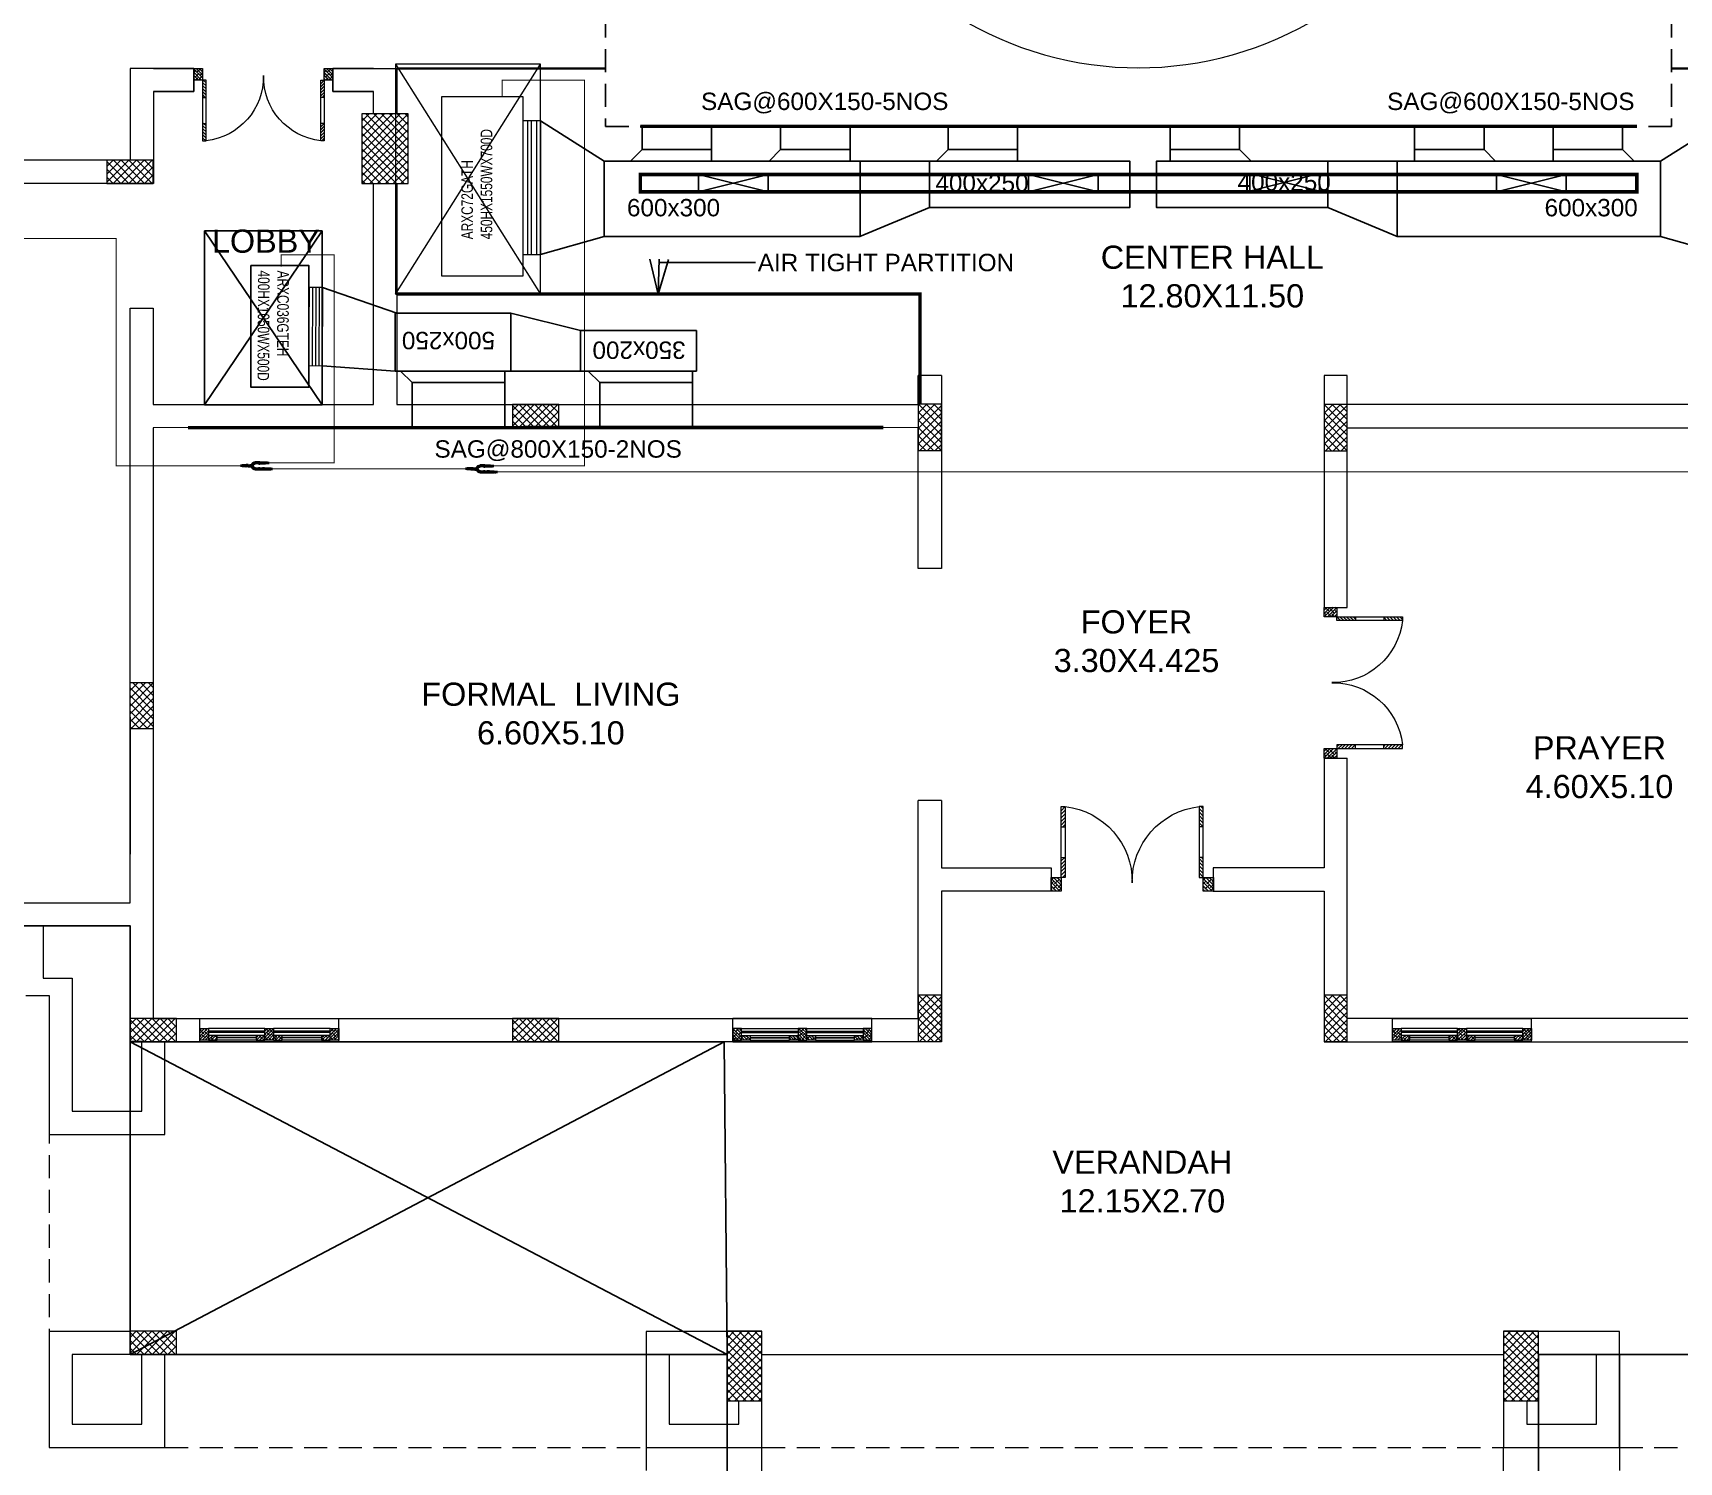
# Model space of a CAD drawing. Header units: centimetres. Extents: x -223085 to -5411, y 68813 to 74618.
# Drawn here: x -222063 to -220643, y 70760 to 71993 of the extents above; entities that cross this region are included whole.
import ezdxf
from ezdxf import colors
from ezdxf.entities.mleader import LeaderData, LeaderLine
from ezdxf.math import Vec2, Vec3

# ---------------------------------------------------------------- set-up
doc = ezdxf.new("R2010")
doc.units = ezdxf.units.CM
doc.linetypes.add('DASHED2', pattern=[0.375, 0.25, -0.125])
for name, color, linetype in [('A STAIR', 15, 'Continuous'), ('A TEXT FRAME', 253, 'Continuous'), ('COLUMN', 6, 'Continuous'), ('HAVC', 6, 'Continuous'), ('HVAC', 6, 'Continuous'), ('t10', 7, 'Continuous'), ('WALLL', 7, 'Continuous')]:
    doc.layers.add(name, color=color, linetype=linetype)
for name, color, linetype, lineweight in [('A WALL BORDER', 130, 'Continuous', 30), ('FRAME', 31, 'Continuous', 25), ('hatchh', 251, 'Continuous', 9), ('LINE02', 8, 'Continuous', 0), ('m thick', 15, 'Continuous', 20), ('TXT BM NME', 102, 'Continuous', 13), ('wall face 1', 4, 'Continuous', 30), ('WINDOWSSS', 42, 'Continuous', 20)]:
    doc.layers.add(name, color=color, linetype=linetype, lineweight=lineweight)
doc.styles.add('ARI', font='arial.ttf')
doc.styles.add('MAPLE CM', font='swisscl.ttf', dxfattribs={"height": 20})
doc.styles.get("Standard").update_dxf_attribs({"font": 'arial.ttf'})

# ---------------------------------------------------------------- blocks, each defined once
blk = doc.blocks.new('W .150')
at = {"layer": 'A STAIR', "linetype": 'ByBlock', "lineweight": 5}
h = blk.add_hatch(dxfattribs=at)
h.set_pattern_fill('ANSI31', color=256, scale=0.1875, style=0)
h.set_pattern_definition([(45, (-1278.992507, 5.066227), (-0.0165728152, 0.0165728152), [])])
h.paths.add_polyline_path([(135.572, 6.937), (135.534, 6.937), (135.534, 6.75), (135.572, 6.75)])
h.paths.add_polyline_path([(135.572, 7.406), (135.534, 7.406), (135.534, 7.218), (135.572, 7.218)])
h = blk.add_hatch(dxfattribs=at)
h.set_pattern_fill('ANSI31', color=256, scale=0.1875, style=0)
h.set_pattern_definition([(135, (1551.373335, 5.066227), (0.0165728152, 0.0165728152), [])])
h.paths.add_polyline_path([(136.847, 6.937), (136.809, 6.937), (136.809, 6.75), (136.847, 6.75)])
h.paths.add_polyline_path([(136.847, 7.406), (136.809, 7.406), (136.809, 7.218), (136.847, 7.218)])
h = blk.add_hatch(dxfattribs=at)
h.set_pattern_fill('ANSI38', color=256, scale=0.1875, angle=180, style=0)
h.set_pattern_definition([(225, (107.112264, 983.23337), (0.0165728152, -0.0165728152), []), (315, (107.112264, 983.23337), (0.04971844555, -0.0165728152), [0.05859375, -0.03515625])])
h.paths.add_polyline_path([(135.534, 6.625), (135.534, 6.75), (135.44, 6.75), (135.44, 6.625)])
h = blk.add_hatch(dxfattribs=at)
h.set_pattern_fill('ANSI38', color=256, scale=0.1875, angle=180, style=0)
h.set_pattern_definition([(225, (108.518514, 983.23337), (0.0165728152, -0.0165728152), []), (315, (108.518514, 983.23337), (0.04971844555, -0.0165728152), [0.05859375, -0.03515625])])
h.paths.add_polyline_path([(136.94, 6.625), (136.94, 6.75), (136.847, 6.75), (136.847, 6.625)])
at = {"layer": 'A STAIR', "linetype": 'ByBlock', "lineweight": 5, "ltscale": 2}
for p, q in [((135.534, 7.406), (135.572, 7.406)), ((135.534, 6.75), (135.534, 7.406)), ((135.572, 7.406), (135.572, 6.75)), ((136.847, 7.406), (136.809, 7.406)), ((136.809, 7.406), (136.809, 6.75)), ((136.847, 6.75), (136.847, 7.406)), ((135.534, 7.218), (135.572, 7.218)), ((136.847, 7.218), (136.809, 7.218)), ((135.534, 6.937), (135.572, 6.937)), ((136.847, 6.937), (136.809, 6.937)), ((135.572, 6.75), (135.534, 6.75)), ((136.809, 6.75), (136.847, 6.75))]:
    blk.add_line(p, q, dxfattribs=at)
at = {"layer": 'A STAIR', "linetype": 'ByBlock', "lineweight": 5}
for points in [[(135.44, 6.75), (135.44, 6.625), (135.534, 6.625), (135.534, 6.75)], [(136.847, 6.75), (136.847, 6.625), (136.94, 6.625), (136.94, 6.75)]]:
    blk.add_lwpolyline(points, close=True, dxfattribs=at)
at = {"layer": 'A WALL BORDER', "color": 42, "linetype": 'ByBlock', "lineweight": 5, "ltscale": 0.005}
for centre, start, end in [((135.494, 6.714), 358.9677, 83.6083), ((136.887, 6.714), 96.3917, 181.0323)]:
    blk.add_arc(centre, 0.696, start, end, dxfattribs=at)
blk = doc.blocks.new('column')
at = {"layer": 'COLUMN', "linetype": 'ByBlock', "lineweight": 5}
h = blk.add_hatch(dxfattribs=at)
h.set_pattern_fill('ANSI37', color=2, scale=1.5)
h.set_pattern_definition([(45, (-30225.736, 41296.8764), (-3.36759605, 3.36759605), []), (135, (-30225.736, 41296.8764), (-3.36759605, -3.36759605), [])])
h.paths.add_polyline_path([(-266720.6, 60193.3), (-266680.6, 60193.3), (-266680.6, 60253.3), (-266720.6, 60253.3)])
h = blk.add_hatch(dxfattribs=at)
h.set_pattern_fill('ANSI37', color=2, scale=1.5, angle=-90)
h.set_pattern_definition([(315, (-285846.981, -176271.4535), (3.36759605, 3.36759605), []), (45, (-285846.981, -176271.4535), (-3.36759605, 3.36759605), [])])
h.paths.add_polyline_path([(-266940.6, 60213.4), (-266940.6, 60193.4), (-266900.6, 60193.4), (-266900.6, 60213.4)])
h = blk.add_hatch(dxfattribs=at)
h.set_pattern_fill('ANSI37', color=2, scale=1.5, angle=-90)
h.set_pattern_definition([(315, (-285496.9758, -176482.0954), (3.36759605, 3.36759605), []), (45, (-285496.9758, -176482.0954), (-3.36759605, 3.36759605), [])])
h.paths.add_polyline_path([(-266590.6, 60002.7), (-266590.6, 59982.7), (-266550.6, 59982.7), (-266550.6, 60002.7)])
h = blk.add_hatch(dxfattribs=at)
h.set_pattern_fill('ANSI37', color=2, scale=1.5, angle=180)
h.set_pattern_definition([(225, (-502705.3625, 78909.202), (3.36759605, -3.36759605), []), (315, (-502705.3625, 78909.202), (3.36759605, 3.36759605), [])])
h.paths.add_polyline_path([(-266220.5, 60002.8), (-266240.5, 60002.8), (-266240.5, 59962.8), (-266220.5, 59962.8)])
h = blk.add_hatch(dxfattribs=at)
h.set_pattern_fill('ANSI37', color=2, scale=1.5, angle=180)
h.set_pattern_definition([(225, (-502355.168, 78909.144), (3.36759605, -3.36759605), []), (315, (-502355.168, 78909.144), (3.36759605, 3.36759605), [])])
h.paths.add_polyline_path([(-265870.3, 60002.7), (-265890.3, 60002.7), (-265890.3, 59962.7), (-265870.3, 59962.7)])
h = blk.add_hatch(dxfattribs=at)
h.set_pattern_fill('ANSI37', color=2, scale=1.5)
h.set_pattern_definition([(45, (-32854.0625, 40727.7425), (-3.36759605, 3.36759605), []), (135, (-32854.0625, 40727.7425), (-3.36759605, -3.36759605), [])])
h.paths.add_polyline_path([(-266920.5, 59762.7), (-266900.5, 59762.7), (-266900.5, 59722.7), (-266920.5, 59722.7)])
h = blk.add_hatch(dxfattribs=at)
h.set_pattern_fill('ANSI37', color=2, scale=1.5, angle=180)
h.set_pattern_definition([(225, (-502705.3625, 78399.208), (3.36759605, -3.36759605), []), (315, (-502705.3625, 78399.208), (3.36759605, 3.36759605), [])])
h.paths.add_polyline_path([(-266220.5, 59492.8), (-266240.5, 59492.8), (-266240.5, 59452.8), (-266220.5, 59452.8)])
h = blk.add_hatch(dxfattribs=at)
h.set_pattern_fill('ANSI37', color=2, scale=1.5, angle=180)
h.set_pattern_definition([(225, (-502355.1625, 78399.208), (3.36759605, -3.36759605), []), (315, (-502355.1625, 78399.208), (3.36759605, 3.36759605), [])])
h.paths.add_polyline_path([(-265870.3, 59492.8), (-265890.3, 59492.8), (-265890.3, 59452.8), (-265870.3, 59452.8)])
h = blk.add_hatch(dxfattribs=at)
h.set_pattern_fill('ANSI37', color=2, scale=1.5, angle=-90)
h.set_pattern_definition([(315, (-285826.9417, -177012.0455), (3.36759605, 3.36759605), []), (45, (-285826.9417, -177012.0455), (-3.36759605, 3.36759605), [])])
h.paths.add_polyline_path([(-266920.5, 59472.8), (-266920.5, 59452.8), (-266880.5, 59452.8), (-266880.5, 59472.8)])
h = blk.add_hatch(dxfattribs=at)
h.set_pattern_fill('ANSI37', color=2, scale=1.5, angle=-90)
h.set_pattern_definition([(315, (-285496.9758, -177012.0455), (3.36759605, 3.36759605), []), (45, (-285496.9758, -177012.0455), (-3.36759605, 3.36759605), [])])
h.paths.add_polyline_path([(-266590.6, 59472.8), (-266590.6, 59452.8), (-266550.6, 59452.8), (-266550.6, 59472.8)])
h = blk.add_hatch(dxfattribs=at)
h.set_pattern_fill('ANSI37', color=2, scale=1.5, angle=-90)
h.set_pattern_definition([(315, (-285826.9415, -177282.0356), (3.36759605, 3.36759605), []), (45, (-285826.9415, -177282.0356), (-3.36759605, 3.36759605), [])])
h.paths.add_polyline_path([(-266920.5, 59202.8), (-266920.5, 59182.8), (-266880.5, 59182.8), (-266880.5, 59202.8)])
h = blk.add_hatch(dxfattribs=at)
h.set_pattern_fill('ANSI37', color=2, scale=1.5)
h.set_pattern_definition([(45, (-29910.6357, 40246.3634), (-3.36759605, 3.36759605), []), (135, (-29910.6357, 40246.3634), (-3.36759605, -3.36759605), [])])
h.paths.add_polyline_path([(-266405.5, 59142.8), (-266375.5, 59142.8), (-266375.5, 59202.8), (-266405.5, 59202.8)])
h = blk.add_hatch(dxfattribs=at)
h.set_pattern_fill('ANSI37', color=2, scale=1.5)
h.set_pattern_definition([(45, (-29240.6303, 40246.3634), (-3.36759605, 3.36759605), []), (135, (-29240.6303, 40246.3634), (-3.36759605, -3.36759605), [])])
h.paths.add_polyline_path([(-265735.4, 59142.8), (-265705.4, 59142.8), (-265705.4, 59202.8), (-265735.4, 59202.8)])
at = {"layer": 'A TEXT FRAME', "color": 60, "linetype": 'ByBlock', "lineweight": 5}
blk.add_line((-266910.5, 59452.8), (-266920.5, 59452.8), dxfattribs=at)
at = {"layer": 'A TEXT FRAME', "color": 6, "linetype": 'ByBlock', "lineweight": 5}
for points in [[(-266680.6, 60253.3), (-266720.6, 60253.3), (-266720.6, 60193.3), (-266680.6, 60193.3)], [(-266940.6, 60213.4), (-266940.6, 60193.4), (-266900.6, 60193.4), (-266900.6, 60213.4)], [(-266590.6, 60002.7), (-266590.6, 59982.7), (-266550.6, 59982.7), (-266550.6, 60002.7)], [(-266220.5, 60002.8), (-266240.5, 60002.8), (-266240.5, 59962.8), (-266220.5, 59962.8)], [(-265870.3, 60002.7), (-265890.3, 60002.7), (-265890.3, 59962.7), (-265870.3, 59962.7)], [(-266920.5, 59762.7), (-266900.5, 59762.7), (-266900.5, 59722.7), (-266920.5, 59722.7)], [(-266220.5, 59492.8), (-266240.5, 59492.8), (-266240.5, 59452.8), (-266220.5, 59452.8)], [(-265870.3, 59492.8), (-265890.3, 59492.8), (-265890.3, 59452.8), (-265870.3, 59452.8)], [(-266920.5, 59472.8), (-266920.5, 59452.8), (-266880.5, 59452.8), (-266880.5, 59472.8)], [(-266590.6, 59472.8), (-266590.6, 59452.8), (-266550.6, 59452.8), (-266550.6, 59472.8)], [(-266920.5, 59202.8), (-266920.5, 59182.8), (-266880.5, 59182.8), (-266880.5, 59202.8)], [(-266405.5, 59142.8), (-266375.5, 59142.8), (-266375.5, 59202.8), (-266405.5, 59202.8)], [(-265735.4, 59142.8), (-265705.4, 59142.8), (-265705.4, 59202.8), (-265735.4, 59202.8)]]:
    blk.add_lwpolyline(points, close=True, dxfattribs=at)
at = {"layer": 'A TEXT FRAME', "color": 4, "linetype": 'ByBlock', "lineweight": 5}
for points in [[(-266920.5, 59472.8), (-266920.5, 59452.8), (-266880.5, 59452.8), (-266880.5, 59472.8)], [(-266590.6, 59472.8), (-266590.6, 59452.8), (-266550.6, 59452.8), (-266550.6, 59472.8)], [(-266920.5, 59202.8), (-266920.5, 59182.8), (-266880.5, 59182.8), (-266880.5, 59202.8)]]:
    blk.add_lwpolyline(points, close=True, dxfattribs=at)
at = {"layer": 'A TEXT FRAME', "color": 60, "linetype": 'ByBlock', "lineweight": 5}
blk.add_lwpolyline([(-266890.5, 59472.8), (-266900.6, 59472.8)], dxfattribs=at)
at = {"layer": 'm thick', "color": 60, "linetype": 'ByBlock', "lineweight": 5, "ltscale": 2}
blk.add_line((-266240.6, 59472.8), (-266240.6, 59452.8), dxfattribs=at)
blk = doc.blocks.new('window 120')
at = {"layer": 'hatchh', "linetype": 'ByBlock', "lineweight": 5}
h = blk.add_hatch(dxfattribs=at)
h.set_pattern_fill('ANSI38', color=256, scale=0.15, angle=270, style=0)
h.set_pattern_definition([(315, (1141.550529, 856.235317), (0.01325825215, 0.01325825215), []), (45, (1141.550529, 856.235317), (0.01325825215, 0.03977475644), [0.046875, -0.028125])])
h.paths.add_polyline_path([(1149.778, 71.298), (1149.778, 71.398), (1149.703, 71.398), (1149.703, 71.358), (1149.703, 71.298)])
h.paths.add_polyline_path([(1149.703, 71.358), (1149.703, 71.398), (1149.628, 71.398), (1149.628, 71.358)])
h.paths.add_polyline_path([(1148.653, 71.298), (1148.653, 71.398), (1148.578, 71.398), (1148.578, 71.298)])
h.paths.add_polyline_path([(1148.728, 71.358), (1148.728, 71.398), (1148.653, 71.398), (1148.653, 71.358)])
h = blk.add_hatch(dxfattribs=at)
h.set_pattern_fill('ANSI38', color=256, scale=0.15, angle=270, style=0)
h.set_pattern_definition([(315, (1669.323571, 90.203803), (0.01325825215, 0.01325825215), []), (45, (1669.323571, 90.203803), (0.01325825215, 0.03977475644), [0.046875, -0.028125])])
h.paths.add_polyline_path([(1149.14, 71.358), (1149.14, 71.398), (1149.065, 71.398), (1149.065, 71.358)])
h = blk.add_hatch(dxfattribs=at)
h.set_pattern_fill('ANSI38', color=256, scale=0.15, angle=270, style=0)
h.set_pattern_definition([(315, (366.332547, 44.985551), (0.01325825215, 0.01325825215), []), (45, (366.332547, 44.985551), (0.01325825215, 0.03977475644), [0.046875, -0.028125])])
h.paths.add_polyline_path([(1149.215, 71.398), (1149.14, 71.398), (1149.14, 71.358), (1149.14, 71.298), (1149.215, 71.298)])
h = blk.add_hatch(dxfattribs=at)
h.set_pattern_fill('ANSI38', color=256, scale=0.15, angle=270, style=0)
h.set_pattern_definition([(315, (1669.804821, 90.203803), (0.01325825215, 0.01325825215), []), (45, (1669.804821, 90.203803), (0.01325825215, 0.03977475644), [0.046875, -0.028125])])
h.paths.add_polyline_path([(1149.29, 71.358), (1149.29, 71.398), (1149.215, 71.398), (1149.215, 71.358)])
at = {"layer": 'FRAME', "linetype": 'ByBlock', "lineweight": 5}
for points in [[(1148.578, 71.398), (1148.578, 71.298), (1148.653, 71.298), (1148.653, 71.398), (1148.578, 71.398)], [(1149.14, 71.398), (1149.14, 71.298), (1149.215, 71.298), (1149.215, 71.398), (1149.14, 71.398)], [(1149.703, 71.398), (1149.703, 71.298), (1149.778, 71.298), (1149.778, 71.398), (1149.703, 71.398)]]:
    blk.add_lwpolyline(points, dxfattribs=at)
for points in [[(1148.728, 71.358), (1148.653, 71.358), (1148.653, 71.398), (1148.728, 71.398)], [(1149.14, 71.358), (1149.065, 71.358), (1149.065, 71.398), (1149.14, 71.398)], [(1149.29, 71.358), (1149.215, 71.358), (1149.215, 71.398), (1149.29, 71.398)], [(1149.703, 71.358), (1149.628, 71.358), (1149.628, 71.398), (1149.703, 71.398)]]:
    blk.add_lwpolyline(points, close=True, dxfattribs=at)
at = {"layer": 'm thick', "linetype": 'ByBlock', "lineweight": 5, "ltscale": 2}
for p, q in [((1149.778, 71.413), (1148.578, 71.413)), ((1148.578, 71.413), (1148.578, 71.213)), ((1149.778, 71.413), (1149.778, 71.213)), ((1148.578, 71.213), (1149.778, 71.213)), ((1149.14, 71.298), (1148.653, 71.298)), ((1149.703, 71.298), (1149.215, 71.298))]:
    blk.add_line(p, q, dxfattribs=at)
at = {"layer": 'WINDOWSSS', "linetype": 'ByBlock', "lineweight": 5}
for p, q in [((1149.14, 71.334), (1148.653, 71.334)), ((1149.14, 71.322), (1148.653, 71.322)), ((1149.065, 71.398), (1148.728, 71.398)), ((1149.065, 71.38), (1148.728, 71.38)), ((1149.065, 71.375), (1148.728, 71.375)), ((1149.065, 71.358), (1148.728, 71.358)), ((1149.703, 71.334), (1149.215, 71.334)), ((1149.703, 71.322), (1149.215, 71.322)), ((1149.628, 71.398), (1149.29, 71.398)), ((1149.628, 71.38), (1149.29, 71.38)), ((1149.628, 71.375), (1149.29, 71.375)), ((1149.628, 71.358), (1149.29, 71.358))]:
    blk.add_line(p, q, dxfattribs=at)
blk = doc.blocks.new('3tr h')
at = {"layer": 'A TEXT FRAME', "color": 8, "linetype": 'ByBlock'}
for points in [[(150, -101.4), (150, 0), (0, 0), (0, -101.4)], [(0, -101.4), (150, 0)], [(0, 0), (150, -101.4)], [(0, -101.4), (150, -101.4)]]:
    blk.add_lwpolyline(points, dxfattribs=at)
blk = doc.blocks.new('45')
at = {"color": 42}
for p, q in [((5375.152, -1589.896), (5375.139, -1589.896)), ((5375.139, -1589.896), (5375.139, -1589.906)), ((5375.152, -1589.906), (5375.139, -1589.906)), ((5375.157, -1589.895), (5375.152, -1589.896)), ((5375.152, -1589.896), (5375.152, -1589.906)), ((5375.152, -1589.906), (5375.157, -1589.908)), ((5375.175, -1589.895), (5375.157, -1589.895)), ((5375.157, -1589.895), (5375.157, -1589.908)), ((5375.175, -1589.908), (5375.157, -1589.908)), ((5375.179, -1589.894), (5375.175, -1589.895)), ((5375.175, -1589.895), (5375.175, -1589.908)), ((5375.175, -1589.908), (5375.179, -1589.909)), ((5375.198, -1589.894), (5375.179, -1589.894)), ((5375.179, -1589.894), (5375.179, -1589.909)), ((5375.198, -1589.909), (5375.179, -1589.909)), ((5375.198, -1589.909), (5375.179, -1589.909)), ((5375.198, -1589.894), (5375.202, -1589.892)), ((5375.198, -1589.894), (5375.198, -1589.909)), ((5375.198, -1589.894), (5375.198, -1589.909)), ((5375.202, -1589.91), (5375.198, -1589.909)), ((5375.223, -1589.892), (5375.202, -1589.892)), ((5375.202, -1589.892), (5375.202, -1589.91)), ((5375.223, -1589.91), (5375.202, -1589.91)), ((5375.223, -1589.91), (5375.223, -1589.892)), ((5375.223, -1589.894), (5375.241, -1589.894)), ((5375.223, -1589.894), (5375.241, -1589.894)), ((5375.223, -1589.909), (5375.241, -1589.909)), ((5375.241, -1589.892), (5375.259, -1589.892)), ((5375.241, -1589.91), (5375.241, -1589.892)), ((5375.241, -1589.91), (5375.26, -1589.91)), ((5375.273, -1589.9), (5375.259, -1589.892)), ((5375.26, -1589.91), (5375.273, -1589.902)), ((5375.299, -1589.861), (5375.333, -1589.861)), ((5375.299, -1589.861), (5375.333, -1589.861)), ((5375.299, -1589.876), (5375.333, -1589.876)), ((5375.333, -1589.926), (5375.299, -1589.926)), ((5375.333, -1589.861), (5375.337, -1589.86)), ((5375.333, -1589.876), (5375.333, -1589.861)), ((5375.337, -1589.878), (5375.333, -1589.876)), ((5375.333, -1589.926), (5375.337, -1589.924)), ((5375.333, -1589.941), (5375.333, -1589.926)), ((5375.337, -1589.86), (5375.348, -1589.86)), ((5375.337, -1589.878), (5375.337, -1589.86)), ((5375.337, -1589.878), (5375.348, -1589.878)), ((5375.337, -1589.924), (5375.348, -1589.924)), ((5375.337, -1589.943), (5375.337, -1589.924)), ((5375.348, -1589.878), (5375.348, -1589.86)), ((5375.348, -1589.861), (5375.375, -1589.861)), ((5375.348, -1589.861), (5375.375, -1589.861)), ((5375.348, -1589.876), (5375.375, -1589.876)), ((5375.348, -1589.943), (5375.348, -1589.924)), ((5375.348, -1589.941), (5375.348, -1589.926)), ((5375.348, -1589.926), (5375.384, -1589.926)), ((5375.375, -1589.86), (5375.394, -1589.86)), ((5375.375, -1589.878), (5375.375, -1589.86)), ((5375.375, -1589.876), (5375.375, -1589.861)), ((5375.375, -1589.878), (5375.394, -1589.878)), ((5375.384, -1589.941), (5375.384, -1589.926)), ((5375.388, -1589.927), (5375.384, -1589.926)), ((5375.388, -1589.927), (5375.41, -1589.927)), ((5375.388, -1589.94), (5375.388, -1589.927)), ((5375.394, -1589.878), (5375.394, -1589.86)), ((5375.394, -1589.86), (5375.398, -1589.861)), ((5375.398, -1589.876), (5375.394, -1589.878)), ((5375.398, -1589.861), (5375.421, -1589.861)), ((5375.398, -1589.861), (5375.421, -1589.861)), ((5375.398, -1589.876), (5375.398, -1589.861)), ((5375.398, -1589.876), (5375.421, -1589.876)), ((5375.41, -1589.94), (5375.41, -1589.927)), ((5375.414, -1589.928), (5375.41, -1589.927)), ((5375.414, -1589.928), (5375.43, -1589.928)), ((5375.414, -1589.939), (5375.414, -1589.928)), ((5375.421, -1589.876), (5375.421, -1589.861)), ((5375.425, -1589.862), (5375.421, -1589.861)), ((5375.421, -1589.876), (5375.425, -1589.875)), ((5375.425, -1589.862), (5375.447, -1589.862)), ((5375.425, -1589.875), (5375.425, -1589.862)), ((5375.425, -1589.875), (5375.447, -1589.875)), ((5375.43, -1589.939), (5375.43, -1589.928)), ((5375.434, -1589.93), (5375.43, -1589.928)), ((5375.434, -1589.93), (5375.447, -1589.93)), ((5375.434, -1589.937), (5375.434, -1589.93)), ((5375.434, -1589.937), (5375.434, -1589.93)), ((5375.447, -1589.875), (5375.447, -1589.862)), ((5375.451, -1589.863), (5375.447, -1589.862)), ((5375.447, -1589.875), (5375.451, -1589.874)), ((5375.447, -1589.937), (5375.447, -1589.93)), ((5375.451, -1589.863), (5375.468, -1589.863)), ((5375.451, -1589.874), (5375.451, -1589.863)), ((5375.451, -1589.874), (5375.468, -1589.874)), ((5375.468, -1589.874), (5375.468, -1589.863)), ((5375.472, -1589.865), (5375.468, -1589.863)), ((5375.468, -1589.874), (5375.472, -1589.872)), ((5375.472, -1589.865), (5375.485, -1589.865)), ((5375.472, -1589.872), (5375.472, -1589.865)), ((5375.472, -1589.872), (5375.472, -1589.865)), ((5375.472, -1589.872), (5375.485, -1589.872)), ((5375.485, -1589.872), (5375.485, -1589.865)), ((5375.333, -1589.941), (5375.299, -1589.941)), ((5375.337, -1589.943), (5375.333, -1589.941)), ((5375.337, -1589.943), (5375.348, -1589.943)), ((5375.348, -1589.941), (5375.384, -1589.941)), ((5375.384, -1589.941), (5375.388, -1589.94)), ((5375.388, -1589.94), (5375.41, -1589.94)), ((5375.41, -1589.94), (5375.414, -1589.939)), ((5375.414, -1589.939), (5375.43, -1589.939)), ((5375.43, -1589.939), (5375.434, -1589.937)), ((5375.434, -1589.937), (5375.447, -1589.937))]:
    blk.add_line(p, q, dxfattribs=at)
for centre, radius, start, end in [((5375.299, -1589.901), 0.0402, 90, 167.3561), ((5375.299, -1589.901), 0.0402, 193.2836, 270), ((5375.272, -1589.901), 0.00162, 302.7005, 58.7276), ((5375.299, -1589.901), 0.0247, 90, 270)]:
    blk.add_arc(centre, radius, start, end, dxfattribs=at)
blk = doc.blocks.new('A$C49C76B04')
at = {"layer": 'wall face 1', "color": 7, "xscale": 100, "yscale": 100, "zscale": 100, "rotation": 180}
blk.add_blockref('45', (537529.9, -158986.1), dxfattribs=at)
blk = doc.blocks.new('A$C22C16DCF')
at = {"layer": 't10', "color": 30, "true_color": 0xf26722, "rotation": 90}
blk.add_blockref('A$C49C76B04', (7.8, 11.3), dxfattribs=at)
blk = doc.blocks.new('A$C2F3818EF')
at = {"layer": 'HVAC', "color": 30, "true_color": 0xf26722}
blk.add_blockref('A$C22C16DCF', (-7.8, -9.6), dxfattribs=at)
blk = doc.blocks.new('A$C2E9877FA')
at = {"layer": 'HAVC', "color": 30, "ltscale": 100, "true_color": 0xf26722, "xscale": 10, "yscale": 10, "zscale": 10, "rotation": 269.9999999999999}
blk.add_blockref('A$C2F3818EF', (-42, -72), dxfattribs=at)
blk = doc.blocks.new('_Open30')
at = {"color": 0, "linetype": 'ByBlock', "lineweight": -2}
for p, q in [((-1, 0.268), (0, 0)), ((0, 0), (-1, -0.268)), ((0, 0), (-1, 0))]:
    blk.add_line(p, q, dxfattribs=at)

msp = doc.modelspace()

# ---------------------------------------------------------------- linework, layer by layer
at = {"layer": 'A TEXT FRAME', "color": 8, "linetype": 'DASHED2', "ltscale": 80}
for p, q in [((-221569.246, 72039.165, 0), (-221569.246, 71912.394, 0)), ((-220649.344, 72039.165, 0), (-220649.344, 71912.394, 0)), ((-221569.246, 71912.394, 0), (-220649.344, 71912.394, 0))]:
    msp.add_line(p, q, dxfattribs=at)
at = {"layer": 'A TEXT FRAME', "color": 4, "linetype": 'ByBlock', "lineweight": 5}
for p, q in [((-221959.359, 71962.455, 0), (-221979.359, 71962.455, 0)), ((-221979.359, 71962.455, 0), (-221979.359, 71883.17, 0)), ((-221769.393, 71962.455, 0), (-221749.393, 71962.455, 0)), ((-221749.393, 71962.455, 0), (-221749.393, 71922.978, 0)), ((-221959.359, 71942.455, 0), (-221959.359, 71863.204, 0)), ((-221769.393, 71922.978, 0), (-221769.393, 71942.455, 0)), ((-221979.351, 71883.204, 0), (-222449.359, 71883.204, 0)), ((-221959.351, 71863.204, 0), (-222449.359, 71863.204, 0)), ((-221769.393, 71672.394, 0), (-221769.393, 71862.978, 0)), ((-221749.393, 71862.978, 0), (-221749.393, 71672.394, 0)), ((-221979.393, 71242.455, 0), (-221979.393, 71755.455, 0)), ((-221979.393, 71755.455, 0), (-221959.393, 71755.455, 0)), ((-221959.393, 71755.455, 0), (-221959.393, 71672.394, 0)), ((-221299.393, 71672.394, 0), (-221299.393, 71697.394, 0)), ((-221279.393, 71697.394, 0), (-221299.393, 71697.394, 0)), ((-221279.393, 71697.394, 0), (-221279.393, 71530.807, 0)), ((-220949.215, 71697.394, 0), (-220949.215, 71497.307, 0)), ((-220929.215, 71697.394, 0), (-220949.215, 71697.394, 0)), ((-220929.215, 71672.394, 0), (-220929.215, 71697.394, 0)), ((-221959.393, 71672.394, 0), (-221769.393, 71672.394, 0)), ((-221749.393, 71672.394, 0), (-221299.393, 71672.394, 0)), ((-220579.193, 71672.405, 0), (-220929.215, 71672.394, 0)), ((-221299.432, 71652.586, 0), (-221959.393, 71652.394, 0)), ((-221959.393, 71652.394, 0), (-221959.393, 71492.394, 0)), ((-221959.393, 71652.394, 0), (-221959.393, 71142.455, 0)), ((-221299.393, 71530.807, 0), (-221299.393, 71652.394, 0)), ((-220929.215, 71652.394, 0), (-220579.193, 71652.405, 0)), ((-220929.215, 71497.307, 0), (-220929.215, 71652.394, 0)), ((-221279.393, 71530.807, 0), (-221299.393, 71530.807, 0)), ((-220949.215, 71497.307, 0), (-220929.215, 71497.307, 0)), ((-221979.359, 71402.455, 0), (-221979.359, 71284.334, 0)), ((-220949.215, 71367.307, 0), (-220949.215, 71272.455, 0)), ((-220949.215, 71367.307, 0), (-220929.215, 71367.307, 0)), ((-220929.215, 71142.455, 0), (-220929.215, 71367.307, 0)), ((-221299.393, 71142.455, 0), (-221299.393, 71330.807, 0)), ((-221279.393, 71330.807, 0), (-221299.393, 71330.807, 0)), ((-221279.393, 71330.807, 0), (-221279.393, 71272.455, 0)), ((-221279.393, 71272.455, 0), (-221184.787, 71272.455, 0)), ((-221184.787, 71272.455, 0), (-221184.787, 71252.455, 0)), ((-221044.787, 71272.455, 0), (-221044.787, 71252.455, 0)), ((-220949.215, 71272.455, 0), (-221044.787, 71272.455, 0)), ((-221184.787, 71252.455, 0), (-221279.393, 71252.455, 0)), ((-221279.393, 71252.455, 0), (-221279.393, 71122.455, 0)), ((-221044.787, 71252.455, 0), (-220949.215, 71252.455, 0)), ((-220949.215, 71252.455, 0), (-220949.215, 71122.455, 0)), ((-222449.359, 71242.455, 0), (-221979.393, 71242.455, 0)), ((-221979.359, 71222.455, 0), (-222054.359, 71222.455, 0)), ((-222054.359, 71222.455, 0), (-222054.359, 71177.455, 0)), ((-221979.342, 71122.455, 0), (-221979.399, 71222.455, 0)), ((-221979.359, 71222.455, 0), (-221979.359, 71142.455, 0)), ((-222054.359, 71177.455, 0), (-222029.359, 71177.455, 0)), ((-222029.359, 71177.455, 0), (-222029.359, 71062.455, 0)), ((-222069.359, 71162.455, 0), (-222049.359, 71162.455, 0)), ((-222049.359, 71162.455, 0), (-222049.359, 71042.455, 0)), ((-221959.393, 71142.455, 0), (-221299.393, 71142.455, 0)), ((-220469.215, 71142.455, 0), (-220929.215, 71142.455, 0)), ((-221969.359, 71122.455, 0), (-221979.342, 71122.455, 0)), ((-221969.359, 71062.455, 0), (-221969.359, 71122.455, 0)), ((-221279.393, 71122.455, 0), (-221949.359, 71122.455, 0)), ((-221949.359, 71042.455, 0), (-221949.359, 71122.455, 0)), ((-220949.215, 71122.455, 0), (-220249.215, 71122.455, 0)), ((-222029.359, 71062.455, 0), (-221969.359, 71062.455, 0)), ((-222049.359, 71042.455, 0), (-221949.359, 71042.455, 0)), ((-221979.359, 71042.455, 0), (-221979.359, 70872.455, 0)), ((-221949.359, 70852.455, 0), (-221534.287, 70852.455, 0)), ((-221534.287, 70852.455, 0), (-221534.287, 70772.455, 0)), ((-221434.287, 70852.455, 0), (-220794.287, 70852.455, 0)), ((-220694.287, 70852.455, 0), (-220694.287, 70772.455, 0)), ((-220694.287, 70852.455, 0), (-220279.215, 70852.455, 0)), ((-221434.287, 69972.455, 0), (-221434.287, 70772.455, 0)), ((-220794.287, 69972.455, 0), (-220794.287, 70772.455, 0))]:
    msp.add_line(p, q, dxfattribs=at)
at = {"layer": 'A TEXT FRAME', "color": 4, "linetype": 'ByBlock'}
for p, q in [((-221959.359, 71962.455, 0), (-221924.376, 71962.455, 0)), ((-221924.376, 71962.455, 0), (-221924.376, 71942.455, 0)), ((-221804.376, 71962.455, 0), (-221769.393, 71962.455, 0)), ((-221804.376, 71962.455, 0), (-221804.376, 71942.455, 0)), ((-221959.359, 71942.455, 0), (-221924.376, 71942.455, 0)), ((-221804.376, 71942.455, 0), (-221769.393, 71942.455, 0))]:
    msp.add_line(p, q, dxfattribs=at)
at = {"layer": 'A TEXT FRAME', "color": 244, "linetype": 'ByBlock', "true_color": 0x991b1e}
for p, q in [((-221979.359, 70852.455, 0), (-221466.77, 71122.455, 0)), ((-221979.342, 71122.455, 0), (-221464.313, 70852.455, 0))]:
    msp.add_line(p, q, dxfattribs=at)
at = {"layer": 'A TEXT FRAME', "color": 8, "linetype": 'DASHED2', "lineweight": 5, "ltscale": 80}
for p, q in [((-222049.359, 71054.734, 0), (-222049.359, 70872.455, 0)), ((-221949.359, 70772.455, 0), (-221534.287, 70772.455, 0)), ((-221534.287, 70772.455, 0), (-221534.287, 69972.455, 0)), ((-221434.287, 70772.455, 0), (-220794.287, 70772.455, 0)), ((-220694.287, 70772.455, 0), (-220694.287, 69972.455, 0)), ((-220694.287, 70772.455, 0), (-220279.215, 70772.455, 0))]:
    msp.add_line(p, q, dxfattribs=at)
at = {"layer": 'A TEXT FRAME', "color": 251, "linetype": 'ByBlock', "true_color": 0x636466, "elevation": 0}
for points in [[(-221464.281, 69972.455), (-221464.281, 70852.455), (-221979.342, 70852.455), (-221979.342, 71222.455), (-222449.359, 71222.455), (-222449.342, 71072.346), (-222759.342, 71072.335), (-222759.342, 71502.349), (-222699.359, 71502.335), (-222699.359, 72497.455), (-222759.297, 72497.455), (-222759.297, 73061.818), (-222589.359, 73061.818), (-222589.359, 74011.818), (-221389.376, 74011.818)], [(-221389.376, 74011.818), (-221389.376, 73511.818), (-221524.398, 73511.818), (-221524.398, 72862.455), (-220269.198, 72862.455), (-220269.198, 72962.469), (-219779.198, 72962.455), (-219779.198, 73061.818), (-219469.198, 73061.804), (-219469.198, 72682.469), (-219529.198, 72682.469), (-219529.215, 71502.335), (-219469.215, 71502.349), (-219469.215, 71072.335), (-219779.215, 71072.335), (-219779.215, 71222.455), (-220249.215, 71222.455), (-220249.215, 71122.455), (-220249.215, 70852.455), (-220764.27, 70852.455), (-220764.275, 69972.455)]]:
    msp.add_lwpolyline(points, dxfattribs=at)
at = {"layer": 'A TEXT FRAME', "color": 3, "linetype": 'ByBlock', "elevation": 0}
for points in [[(-221570.337, 71882.394), (-221625.456, 71917.197), (-221625.456, 71801.917), (-221570.337, 71817.394)], [(-220658.972, 71882.394), (-220603.852, 71917.197), (-220603.852, 71801.917), (-220658.972, 71817.394)], [(-221537.646, 71892.394), (-221537.646, 71912.394), (-221477.646, 71912.394), (-221477.646, 71892.394)], [(-221418.115, 71892.394), (-221418.115, 71912.394), (-221358.115, 71912.394), (-221358.115, 71892.394)], [(-221273.619, 71892.394), (-221273.619, 71912.394), (-221213.619, 71912.394), (-221213.619, 71892.394)], [(-221022.073, 71892.394), (-221022.073, 71912.394), (-221082.073, 71912.394), (-221082.073, 71892.394)], [(-220811.194, 71892.394), (-220811.194, 71912.394), (-220871.194, 71912.394), (-220871.194, 71892.394)], [(-220691.662, 71892.394), (-220691.662, 71912.394), (-220751.662, 71912.394), (-220751.662, 71892.394)], [(-221477.646, 71882.394), (-221537.646, 71882.394), (-221547.646, 71882.394), (-221477.646, 71882.394), (-221477.646, 71892.394), (-221537.646, 71892.394), (-221547.646, 71882.394)], [(-221358.115, 71882.394), (-221418.115, 71882.394), (-221428.115, 71882.394), (-221358.115, 71882.394), (-221358.115, 71892.394), (-221418.115, 71892.394), (-221428.115, 71882.394)], [(-221213.619, 71882.394), (-221273.619, 71882.394), (-221283.619, 71882.394), (-221213.619, 71882.394), (-221213.619, 71892.394), (-221273.619, 71892.394), (-221283.619, 71882.394)], [(-221082.073, 71882.394), (-221022.073, 71882.394), (-221012.073, 71882.394), (-221082.073, 71882.394), (-221082.073, 71892.394), (-221022.073, 71892.394), (-221012.073, 71882.394)], [(-220871.194, 71882.394), (-220811.194, 71882.394), (-220801.194, 71882.394), (-220871.194, 71882.394), (-220871.194, 71892.394), (-220811.194, 71892.394), (-220801.194, 71882.394)], [(-220751.662, 71882.394), (-220691.662, 71882.394), (-220681.662, 71882.394), (-220751.662, 71882.394), (-220751.662, 71892.394), (-220691.662, 71892.394), (-220681.662, 71882.394)], [(-221570.337, 71882.394), (-221570.337, 71817.394), (-221349.604, 71817.394), (-221349.604, 71882.394), (-221570.337, 71882.394)], [(-221349.653, 71882.394), (-221289.653, 71882.394), (-221289.653, 71842.394), (-221349.653, 71817.394)], [(-221289.653, 71882.394), (-221116.901, 71882.394), (-221116.901, 71842.394), (-221289.653, 71842.394)], [(-220946.043, 71882.394), (-221093.698, 71882.394), (-221093.698, 71842.394), (-220946.043, 71842.394)], [(-220886.043, 71882.394), (-220946.043, 71882.394), (-220946.043, 71842.394), (-220886.043, 71817.394)], [(-220658.972, 71882.394), (-220658.972, 71817.394), (-220886.133, 71817.394), (-220886.133, 71882.394), (-220658.972, 71882.394)], [(-221488.882, 71870.877), (-221488.882, 71855.877), (-221428.882, 71855.877), (-221428.882, 71870.877), (-221488.882, 71870.877), (-221428.882, 71855.877), (-221428.882, 71870.877), (-221488.882, 71855.877)], [(-221204.162, 71870.877), (-221204.162, 71855.877), (-221144.162, 71855.877), (-221144.162, 71870.877), (-221204.162, 71870.877), (-221144.162, 71855.877), (-221144.162, 71870.877), (-221204.162, 71855.877)], [(-220740.426, 71870.877), (-220740.426, 71855.877), (-220800.426, 71855.877), (-220800.426, 71870.877), (-220740.426, 71870.877), (-220800.426, 71855.877), (-220800.426, 71870.877), (-220740.426, 71855.877)], [(-221749.393, 71751.163), (-221813.318, 71773.436), (-221813.656, 71705.894), (-221750.855, 71701.163)], [(-221750.855, 71751.163), (-221750.855, 71701.163), (-221650.855, 71701.163), (-221650.855, 71751.163), (-221750.855, 71751.163)], [(-221650.855, 71701.163), (-221590.855, 71701.163), (-221590.855, 71736.163), (-221650.855, 71751.163)], [(-221590.855, 71736.163), (-221490.855, 71736.163), (-221490.855, 71701.163), (-221590.855, 71701.163)], [(-221656.048, 71701.306), (-221656.048, 71691.306), (-221736.048, 71691.306), (-221746.048, 71701.163)], [(-221736.048, 71691.306), (-221736.048, 71691.306), (-221746.048, 71701.163)], [(-221494.126, 71701.306), (-221494.126, 71691.306), (-221574.126, 71691.306), (-221584.126, 71701.163)], [(-221574.126, 71691.306), (-221574.126, 71691.306), (-221584.126, 71701.163)], [(-221736.108, 71691.306), (-221736.108, 71652.394), (-221656.108, 71652.394), (-221656.108, 71691.306)], [(-221574.186, 71691.306), (-221574.186, 71652.394), (-221494.186, 71652.394), (-221494.186, 71691.306)]]:
    msp.add_lwpolyline(points, dxfattribs=at)
at = {"layer": 'A TEXT FRAME', "color": 2, "linetype": 'ByBlock', "const_width": 3, "elevation": 0}
for points in [[(-221539.246, 71912.394), (-220679.344, 71912.394)], [(-221488.882, 71870.877), (-220679.344, 71870.877), (-220679.344, 71855.877), (-221539.246, 71855.877), (-221539.246, 71870.877), (-221488.882, 71870.877)], [(-221929.393, 71652.394), (-221329.432, 71652.586)]]:
    msp.add_lwpolyline(points, dxfattribs=at)
at = {"layer": 'A TEXT FRAME', "color": 3, "linetype": 'ByBlock'}
msp.add_lwpolyline([(-220953.278, 71871.618), (-220953.278, 71856.618), (-221013.278, 71856.618), (-221013.278, 71871.618), (-220953.278, 71871.618), (-221013.278, 71856.618), (-221013.278, 71871.618), (-220953.278, 71856.618)], dxfattribs=at)
at = {"layer": 'A TEXT FRAME', "color": 1, "linetype": 'ByBlock'}
msp.add_lwpolyline([(-221825.208, 71739.724), (-221825.208, 71687.224), (-221875.208, 71687.224), (-221875.208, 71792.224), (-221825.208, 71792.224), (-221825.208, 71739.724)], dxfattribs=at)
at = {"layer": 'A TEXT FRAME', "color": 0, "linetype": 'ByBlock', "const_width": 3, "elevation": 0}
msp.add_lwpolyline([(-221650.194, 71767.686), (-221749.393, 71767.686), (-221297.914, 71767.686), (-221297.914, 71672.394)], dxfattribs=at)
at = {"layer": 'A TEXT FRAME', "color": 40, "linetype": 'ByBlock', "true_color": 0xf8d731, "elevation": 0}
msp.add_lwpolyline([(-221746.663, 71652.394), (-221746.663, 71652.394)], dxfattribs=at)
at = {"layer": 'A TEXT FRAME', "color": 4, "linetype": 'ByBlock', "lineweight": 5, "elevation": 0}
for points in [[(-221949.359, 71142.455), (-221959.393, 71142.455)], [(-221979.342, 70872.455), (-222049.359, 70872.455), (-222049.359, 70772.455), (-221949.359, 70772.455), (-221949.359, 70852.468)], [(-221464.275, 70852.455), (-221514.287, 70852.455), (-221514.287, 70792.455), (-221454.287, 70792.455), (-221454.287, 70812.465)], [(-220774.287, 70812.465), (-220774.287, 70792.455), (-220714.287, 70792.455), (-220714.287, 70852.455), (-220764.27, 70852.455)]]:
    msp.add_lwpolyline(points, dxfattribs=at)
at = {"layer": 'A TEXT FRAME', "color": 244, "linetype": 'ByBlock', "true_color": 0x991b1e, "elevation": 0}
msp.add_lwpolyline([(-221979.359, 71122.455), (-221466.77, 71122.455), (-221464.313, 70852.455), (-221979.359, 70852.455)], close=True, dxfattribs=at)
at = {"layer": 'A TEXT FRAME', "color": 4, "linetype": 'ByBlock', "lineweight": 5, "elevation": 0}
for points in [[(-221434.287, 70872.455), (-221534.287, 70872.455), (-221534.287, 70772.455), (-221434.287, 70772.455)], [(-220694.287, 70872.455), (-220794.287, 70872.455), (-220794.287, 70772.455), (-220694.287, 70772.455)], [(-221969.359, 70852.455), (-222029.359, 70852.455), (-222029.359, 70792.455), (-221969.359, 70792.455)]]:
    msp.add_lwpolyline(points, close=True, dxfattribs=at)
at = {"layer": 'LINE02', "color": 1}
msp.add_lwpolyline([(-221710.456, 71783.067), (-221710.456, 71938.067), (-221640.456, 71938.067), (-221640.456, 71783.067), (-221710.456, 71783.067)], dxfattribs=at)
at = {"layer": 'LINE02', "color": 3}
for points in [[(-221813.318, 71773.436), (-221825.038, 71773.495), (-221825.377, 71705.952), (-221813.656, 71705.894)], [(-221822.109, 71773.48), (-221822.448, 71705.938)], [(-221819.178, 71773.465), (-221819.517, 71705.923)], [(-221816.181, 71773.45), (-221816.519, 71705.908)], [(-221813.318, 71773.436), (-221813.656, 71705.894)]]:
    msp.add_lwpolyline(points, dxfattribs=at)
at = {"layer": 'TXT BM NME', "color": 8, "linetype": 'ByBlock', "elevation": 0}
for points in [[(-221750.456, 71966.223), (-221750.456, 71768.067)], [(-221750.456, 71767.686), (-221625.456, 71767.686), (-221625.456, 71966.223), (-221750.456, 71966.223), (-221625.456, 71767.686)], [(-221750.456, 71767.686), (-221625.456, 71966.223)]]:
    msp.add_lwpolyline(points, dxfattribs=at)
at = {"layer": 'TXT BM NME', "color": 0, "linetype": 'ByBlock', "const_width": 2, "elevation": 0}
for points in [[(-221749.393, 71962.455), (-221569.246, 71962.455)], [(-220469.215, 71962.455), (-220649.344, 71962.455)]]:
    msp.add_lwpolyline(points, dxfattribs=at)
at = {"layer": 'TXT BM NME', "color": 30, "linetype": 'ByBlock', "true_color": 0xf26722, "const_width": 1}
for points in [[(-221665.398, 71619.493), (-221587.324, 71619.493), (-221587.324, 71952.327), (-221658.458, 71952.327), (-221658.458, 71938.067)], [(-222484.233, 71870.48), (-222484.233, 71815.674), (-222054.695, 71815.674)], [(-222056.707, 71815.674), (-221991.437, 71815.674), (-221991.437, 71619.528), (-221884.224, 71619.528)], [(-221803.409, 71622.106), (-221859.517, 71622.106), (-221803.409, 71622.106), (-221803.409, 71801.545), (-221849.014, 71801.545), (-221849.014, 71791.3)], [(-221856.516, 71616.915), (-221690.105, 71616.915)], [(-221662.397, 71614.302), (-220675.602, 71614.302)]]:
    msp.add_lwpolyline(points, dxfattribs=at)
at = {"layer": 'TXT BM NME', "color": 3}
for points in [[(-221640.456, 71801.917), (-221625.456, 71801.917), (-221625.456, 71917.197), (-221640.456, 71917.197), (-221640.456, 71801.917)], [(-221636.239, 71801.917), (-221636.239, 71917.197)], [(-221632.956, 71801.917), (-221632.956, 71917.197)], [(-221628.551, 71801.917), (-221628.551, 71917.197)]]:
    msp.add_lwpolyline(points, dxfattribs=at)
at = {"layer": 'TXT BM NME', "color": 32, "linetype": 'ByBlock', "true_color": 0xcd6928, "const_width": 1}
msp.add_lwpolyline([(-220675.602, 71614.302), (-220612.258, 71614.302)], dxfattribs=at)
at = {"layer": 'WALLL', "linetype": 'ByBlock', "lineweight": 5}
for centre, start, end in [((-221108.684, 72264.578, 0), 238.526525, 270), ((-221109.906, 72264.578, 0), 270, 301.473475)]:
    msp.add_arc(centre, 301.664, start, end, dxfattribs=at)

# ---------------------------------------------------------------- block references
at = {"layer": 'A TEXT FRAME', "color": 0, "linetype": 'ByBlock'}
msp.add_blockref('column', (44941.112, 11669.804, 0), dxfattribs=at)
at = {"layer": 'A TEXT FRAME', "color": 4, "linetype": 'ByBlock', "lineweight": 5}
for p, xscale, yscale, zscale, rotation in [((-232759.609, 72492.424, 0), -80.00000003539023, 80.00000003539023, 80.00000003539023, 180), ((-221523.349, 59629.138, 0), -86.6666667050061, 86.6666667050061, 86.6666667050061, 270)]:
    msp.add_blockref('W .150', p, dxfattribs=dict(at, xscale=xscale, yscale=yscale, zscale=zscale, rotation=rotation))
at = {"layer": 'A TEXT FRAME', "color": 8, "linetype": 'ByBlock', "rotation": 269.9999999999808}
msp.add_blockref('3tr h', (-221813.825, 71822.224), dxfattribs=at)
at = {"layer": 'A TEXT FRAME', "color": 4, "linetype": 'ByBlock', "lineweight": 5, "xscale": -93.33333337462194, "yscale": 93.33333337462194, "zscale": 93.33333337462194}
msp.add_blockref('W .150', (-208403.682, 70634.157, 0), dxfattribs=at)
at = {"layer": 'TXT BM NME', "color": 30, "linetype": 'ByBlock', "true_color": 0xf26722, "xscale": -0.08000000000000002, "yscale": 0.08000000000000002, "zscale": 0.08000000000000002}
for p in [(-221873.403, 71622.031), (-221679.285, 71619.418)]:
    msp.add_blockref('A$C2E9877FA', p, dxfattribs=at)
at = {"layer": 'wall face 1', "linetype": 'ByBlock', "lineweight": -2, "yscale": 100.0000000442378, "zscale": 100.0000000442378, "rotation": 180}
for p, xscale in [((-336777.17, 78263.756, 0), -100.0000000442378), ((-106481.616, 78263.756, 0), 100.0000000442378), ((-335747.958, 78263.756, 0), -100.0000000442378)]:
    msp.add_blockref('window 120', p, dxfattribs=dict(at, xscale=xscale))

# ---------------------------------------------------------------- texts
at = {"lineweight": 5, "char_height": 20, "style": 'ARI'}
for s, insert, width, attachment_point in [('\\pxqc;LOBBY', (-221660.999, 71803.091, 0), 402.50181, 9), ('\\pxqc;CENTER HALL\\P12.80X11.50', (-220849.389, 71809.507, 0), 392.50181, 3), ('\\pxqc;FOYER\\P3.30X4.425', (-220914.815, 71494.813, 0), 392.50181, 3), ('\\pxqc;FORMAL  LIVING\\P6.60X5.10', (-221420.137, 71432.392, 0), 392.50181, 3), ('\\pxqc;PRAYER\\P4.60X5.10', (-220515.343, 71386.098, 0), 392.50181, 3), ('\\pxqc;VERANDAH\\P12.15X2.70', (-220909.751, 71028.564, 0), 392.50181, 3)]:
    msp.add_mtext(s, dxfattribs=dict(at, insert=insert, width=width, attachment_point=attachment_point))
at = {"layer": 'A TEXT FRAME', "color": 6, "linetype": 'ByBlock', "char_height": 15}
for s, insert, attachment_point in [('SAG@600X150-5NOS', (-221273.357, 71941.519, 0), 3), ('SAG@600X150-5NOS', (-220894.789, 71941.519, 0), 1), ('SAG@800X150-2NOS', (-221503.357, 71641.519, 0), 3)]:
    msp.add_mtext(s, dxfattribs=dict(at, insert=insert, attachment_point=attachment_point))
at = {"layer": 'A TEXT FRAME', "color": 3, "linetype": 'ByBlock', "char_height": 15}
for s, insert, attachment_point in [('400x250', (-221204.162, 71855.877, 0), 9), ('400x250', (-221023.825, 71856.618), 7), ('600x300', (-221470.337, 71834.566, 0), 9), ('600x300', (-220758.972, 71834.566, 0), 7)]:
    msp.add_mtext(s, dxfattribs=dict(at, insert=insert, attachment_point=attachment_point))
at = {"layer": 'A TEXT FRAME', "color": 3, "linetype": 'ByBlock', "char_height": 15, "attachment_point": 9, "rotation": 180}
for s, insert in [('500x250', (-221744.939, 71735.294, 0)), ('350x200', (-221580.478, 71726.979, 0))]:
    msp.add_mtext(s, dxfattribs=dict(at, insert=insert))
at = {"layer": 'LINE02', "color": 4, "char_height": 10, "style": 'MAPLE CM'}
for s, insert, attachment_point, rotation in [('ARXC72GATH\\P450HX1550WX700D', (-221693.616, 71814.955), 1, 90), ('ARXC036GTEH\\P400HX1050WX500D', (-221869.192, 71788.068), 7, 269.712814)]:
    msp.add_mtext_dynamic_manual_height_columns(s, width=62.22329, gutter_width=100, heights=[0], dxfattribs=dict(at, insert=insert, attachment_point=attachment_point, rotation=rotation))

# ---------------------------------------------------------------- leaders
at = {"layer": 'TXT BM NME', "color": 6, "linetype": 'ByBlock'}
ml = msp.add_multileader_mtext('Standard', dxfattribs=at)
ml.set_content('AIR TIGHT PARTITION', color=6)
ml.set_leader_properties()
ml.set_arrow_properties(name='OPEN30')
ml.build(insert=Vec2(0, 0))
ml.multileader.update_dxf_attribs({"text_right_attachment_type": 6, "dogleg_length": 0.36, "arrow_head_size": 30})
ctx = ml.context
ctx.base_point, ctx.char_height, ctx.arrow_head_size, ctx.plane_origin = Vec3(-221439.837, 71794.797, 0), 15, 30, Vec3(-221545.894, 71767.686, 0)
ctx.right_attachment = 6
notes = []
notes.append((ctx, [(0, (1, 1, 0), (-221523.017, 71794.797, 0), (1, 0), 83.18, [(0, [(-221523.654, 71767.686, 0)], 0, [])])]))
ctx.mtext.insert, ctx.mtext.flow_direction = Vec3(-221437.837, 71802.425, 0), 5
for ctx, leaders in notes:
    for number, flags, end, landing, length, lines in leaders:
        leader = LeaderData()
        leader.index, (leader.has_last_leader_line, leader.has_dogleg_vector, leader.attachment_direction) = number, flags
        leader.last_leader_point, leader.dogleg_vector, leader.dogleg_length = Vec3(end), Vec3(landing), length
        for number, points, colour, breaks in lines:
            line = LeaderLine()
            line.index, line.vertices, line.color, line.breaks = number, Vec3.list(points), colors.encode_raw_color(colour), breaks
            leader.lines.append(line)
        ctx.leaders.append(leader)

doc.saveas('drawing.dxf')
